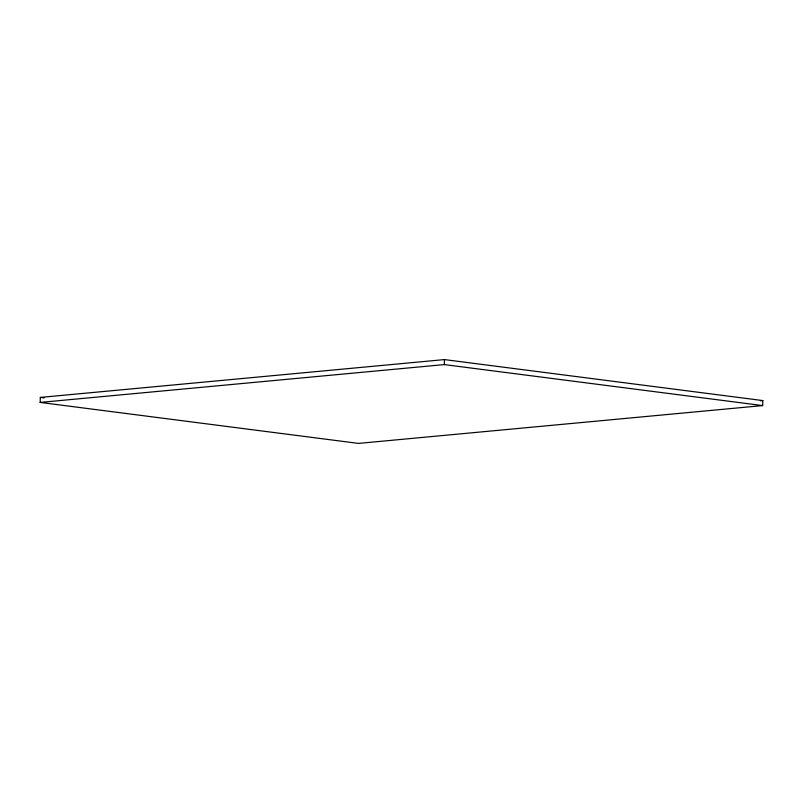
<?xml version="1.0" encoding="UTF-8"?>
<svg xmlns="http://www.w3.org/2000/svg" width="803" height="803" viewBox="0 0 803 803"><rect width="100%" height="100%" fill="white"/><g stroke="black" fill="none" stroke-linecap="round" stroke-linejoin="round"><path stroke-width="1.2" d="M40.15 402.423L40.321 397.415L444.471 359.593L762.85 400.577L762.679 405.585L358.529 443.407L40.15 402.423L444.3 364.592L762.679 405.585M444.3 364.592L444.471 359.593M760.351 400.807L762.85 400.577M40.321 397.415L44.055 397.897"/></g></svg>
